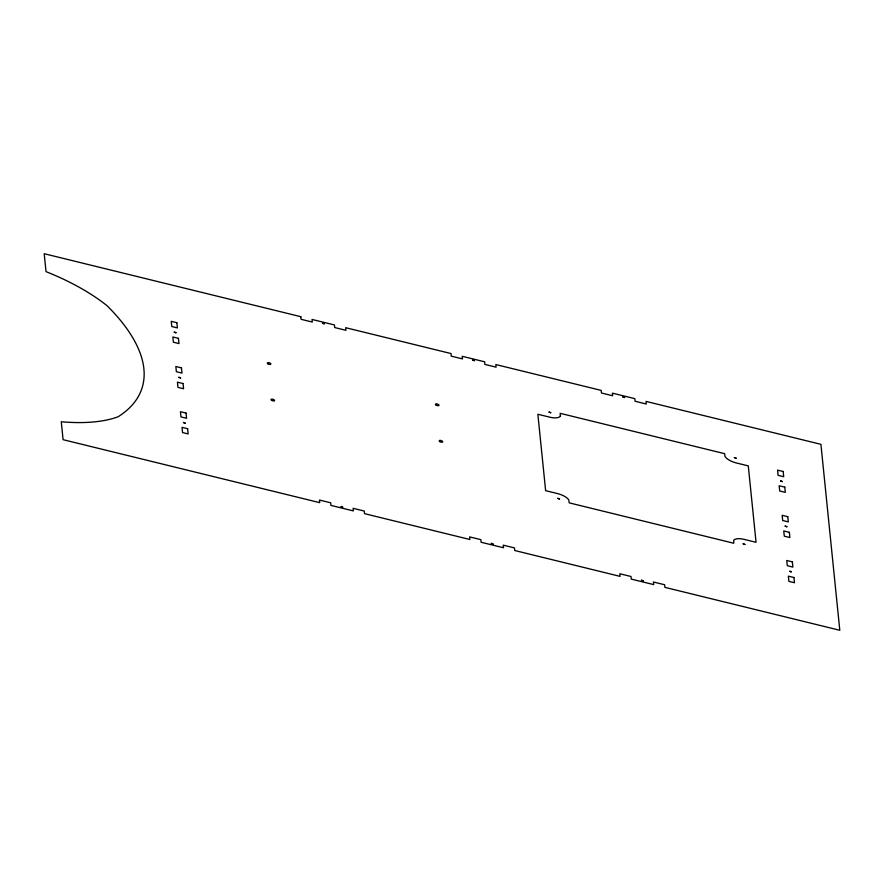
<?xml version="1.0" encoding="UTF-8"?>
<svg xmlns="http://www.w3.org/2000/svg" width="884" height="884" viewBox="0 0 884 884"><rect width="100%" height="100%" fill="white"/><g stroke="black" fill="none" stroke-linecap="round" stroke-linejoin="round"><path stroke-width="1.33" d="M174.247 332.13L175.982 332.76L174.247 332.13M178.844 377.313L180.568 377.943L178.844 377.313M183.43 422.508L185.154 423.138L183.43 422.508M322.516 323.179L324.24 323.809L322.516 323.179M341.136 506.532L342.859 507.162L341.213 506.455M472.686 360.031L474.421 360.672L472.686 360.031M491.316 543.395L493.04 544.025L491.316 543.395M549.041 412.088L550.765 412.717L549.041 412.088M557.804 498.355L559.528 498.985L557.804 498.355M622.866 396.894L624.601 397.524L622.866 396.894M641.497 580.247L643.221 580.876L641.497 580.247M734.394 457.569L736.118 458.21L734.394 457.569M743.157 543.837L744.88 544.467L743.157 543.837M780.572 480.929L782.296 481.559L780.572 480.929M785.158 526.113L786.893 526.742L785.158 526.113M789.755 571.296L791.478 571.926L789.832 571.219M560.412 415.922L559.594 416.872A11.779 4.906 18.2 0 1 550.4 417.336L537.87 414.253L545.627 490.664L558.169 493.736A11.779 4.906 18.2 0 1 568.666 499.725L569.252 502.863L733.764 543.24L733.731 540.234A11.779 4.906 18.2 0 1 743.521 539.229L756.052 542.301L748.284 465.89L735.753 462.818A11.779 4.906 18.2 0 1 725.996 457.702L724.935 456.288L724.67 453.691L560.147 413.314L560.412 415.922M300.825 316.693L44.2 253.719L46.023 271.642A131.009 54.532 18.2 0 1 106.82 305.51A253.774 105.638 18.2 0 1 118.124 416.751A131.009 54.532 18.2 0 1 61.272 421.745L63.084 439.679L319.71 502.653L319.444 500.046L330.66 502.797L330.925 505.405L353.346 510.908L353.081 508.3L364.285 511.051L364.551 513.659L469.89 539.505L469.625 536.897L480.841 539.649L481.106 542.257L503.515 547.76L503.25 545.152L514.466 547.903L514.731 550.511L620.071 576.368L619.806 573.749L631.01 576.501L631.275 579.108L653.696 584.611L653.431 582.004L664.646 584.755L664.912 587.363L839.8 630.281L820.916 444.321L646.016 401.402L646.281 404.01L635.077 401.259L634.811 398.651L612.391 393.148L612.656 395.756L601.451 393.004L601.186 390.397L495.836 364.551L496.101 367.158L484.896 364.407L484.631 361.799L462.21 356.296L462.476 358.904L451.271 356.153L451.006 353.545L345.666 327.699L345.931 330.307L334.716 327.555L334.45 324.947L312.03 319.444L312.295 322.052L301.09 319.301L300.825 316.693M176.855 322.704L171.253 321.323L171.783 326.539L177.386 327.92L176.855 322.704M783.18 471.492L777.577 470.122L778.108 475.338L783.71 476.708L783.18 471.492M178.446 338.351L172.844 336.97L173.375 342.196L178.977 343.567L178.446 338.351M784.771 487.139L779.169 485.769L779.688 490.985L785.301 492.366L784.771 487.139M181.452 367.888L175.839 366.506L176.369 371.722L181.982 373.103L181.452 367.888M787.766 516.676L782.163 515.306L782.694 520.521L788.296 521.891L787.766 516.676M183.043 383.534L177.43 382.164L177.96 387.38L183.563 388.75L183.043 383.534M789.357 532.334L783.754 530.952L784.285 536.168L789.887 537.549L789.357 532.334M186.038 413.071L180.435 411.701L180.966 416.916L186.568 418.287L186.038 413.071M792.362 561.87L786.749 560.489L787.279 565.705L792.893 567.086L792.362 561.87M187.629 428.718L182.027 427.348L182.557 432.563L188.159 433.945L187.629 428.718M793.942 577.517L788.34 576.136L788.871 581.363L794.473 582.733L793.942 577.517M436.055 405.06A1.845 0.762 18.2 0 0 438.972 405.413A1.845 0.762 18.2 0 0 436.707 403.877A1.845 0.762 18.2 0 0 436.055 405.06M439.768 441.58A1.845 0.762 18.2 0 0 442.685 441.934A1.845 0.762 18.2 0 0 440.42 440.398A1.845 0.762 18.2 0 0 439.768 441.58M271.631 400.319A1.845 0.762 18.2 0 0 274.548 400.673A1.845 0.762 18.2 0 0 272.283 399.137A1.845 0.762 18.2 0 0 271.631 400.319M267.918 363.799A1.845 0.762 18.2 0 0 270.835 364.153A1.845 0.762 18.2 0 0 268.57 362.617A1.845 0.762 18.2 0 0 267.918 363.799"/></g></svg>
